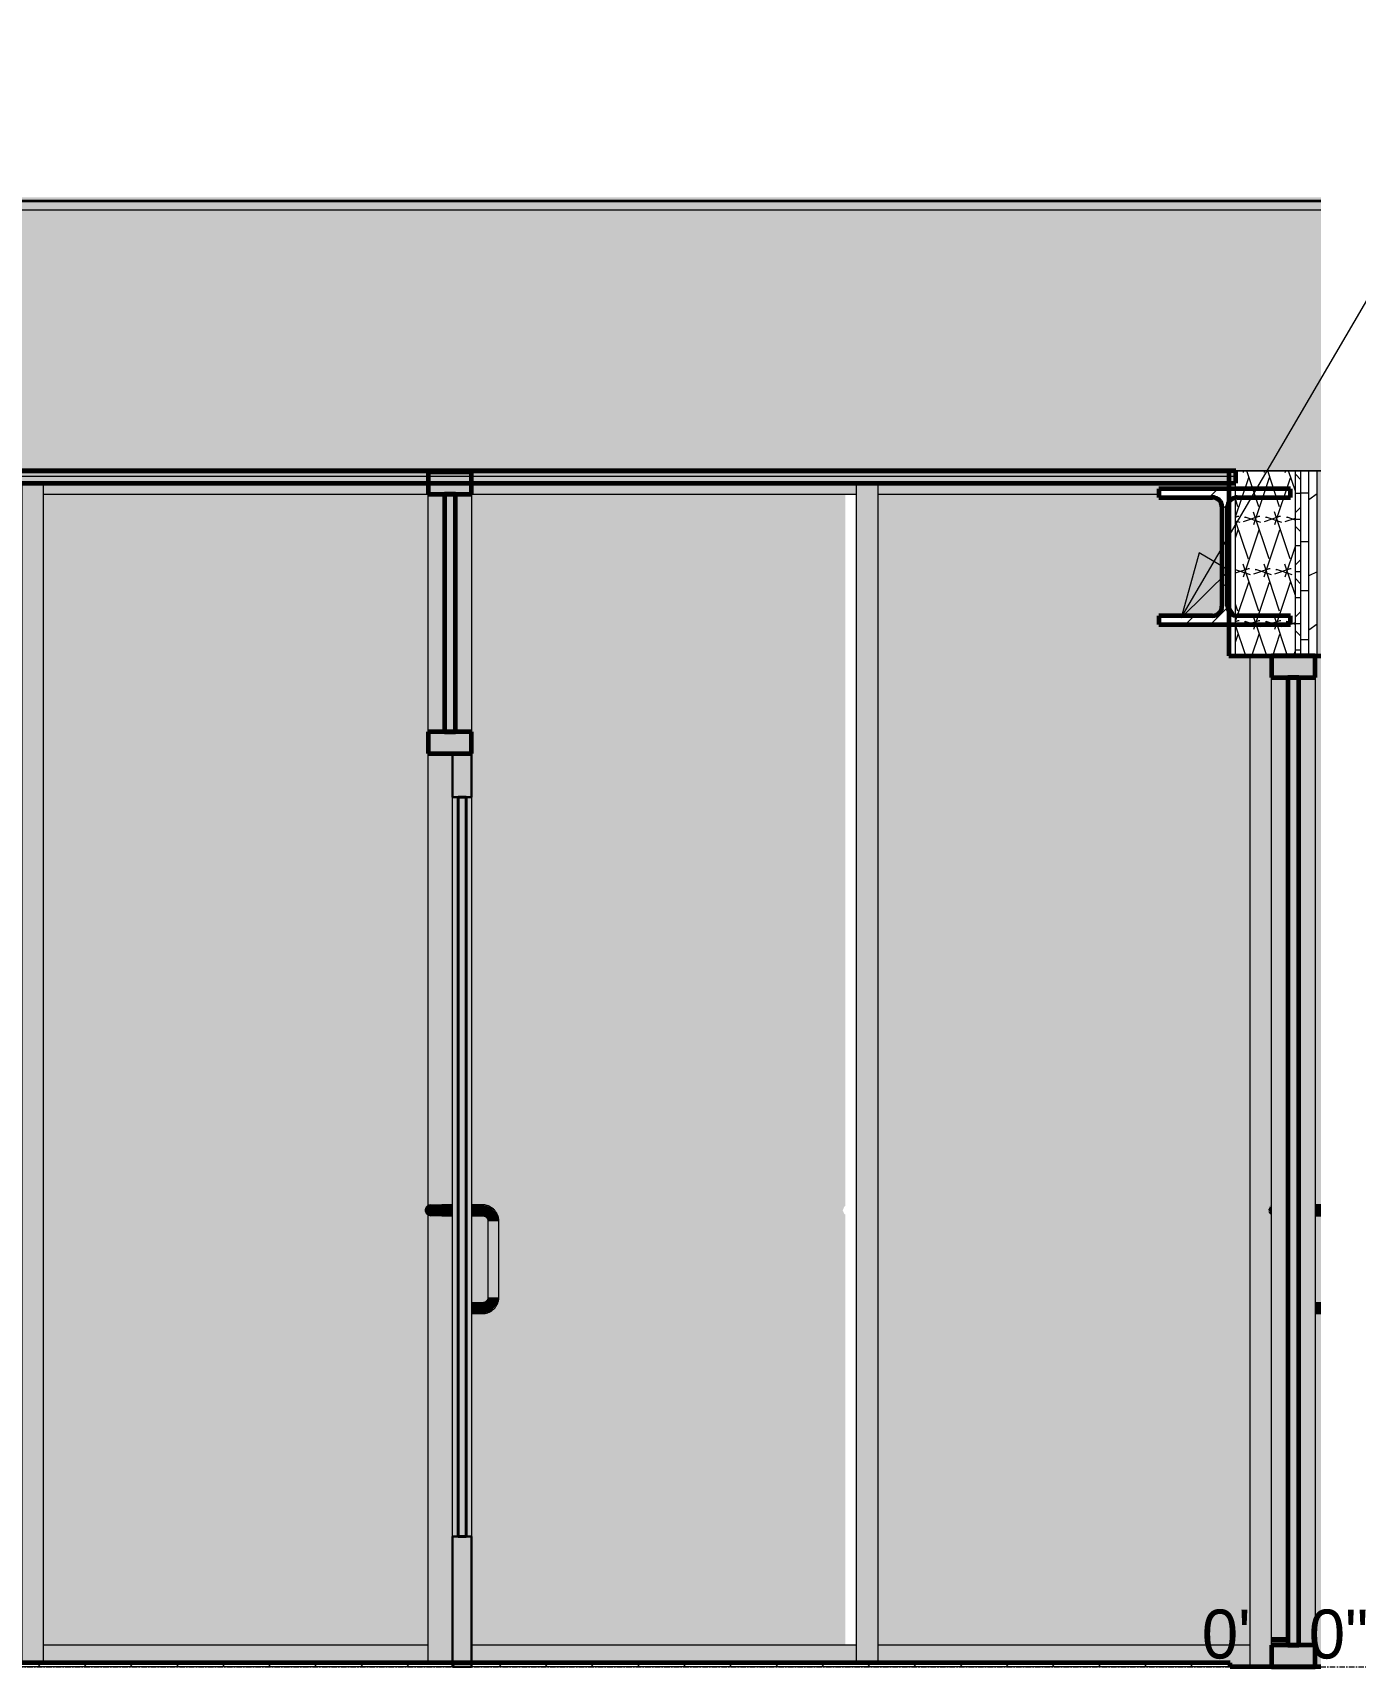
# Model space of a CAD drawing. Header units: inches. Extents: x -3547 to 717, y -19 to 229.
# Drawn here: x 474.5 to 596.2, y 0 to 150.3 of the extents above; entities that cross this region are included whole.
import ezdxf

# ---------------------------------------------------------------- set-up
doc = ezdxf.new("R2010")
doc.units = ezdxf.units.IN
doc.header["$MEASUREMENT"] = 0
doc.linetypes.add('Grid Line 1_2_', pattern=[0.875, 0.5, -0.125, 0.125, -0.125])
for name, color, linetype, lineweight in [('0-4', 7, 'Continuous', 18), ('0-6', 130, 'Continuous', 5), ('A-CLNG-1', 7, 'Continuous', 18), ('A-CLNG-4', 10, 'Continuous', 60), ('A-CLNG-5', 251, 'Continuous', 5), ('A-CLNG-PATT-1', 250, 'Continuous', 9), ('A-DOOR-2', 31, 'Continuous', 9), ('A-DOOR-6', 250, 'Continuous', 9), ('A-DOOR-8', 135, 'Continuous', 18), ('A-DOOR-FRAM', 31, 'Continuous', 9), ('A-DOOR-FRAM-4', 31, 'Continuous', 30), ('A-DOOR-GLAZ', 31, 'Continuous', 9), ('A-DOOR-GLAZ-2', 31, 'Continuous', 40), ('A-FLOR-2', 8, 'Continuous', 5), ('A-FLOR-4', 10, 'Continuous', 60), ('A-FLOR-LEVL', 51, 'Continuous', 9), ('A-FLOR-LEVL-1', 51, 'Grid Line 1_2_', 9), ('A-FLOR-MCUT-1', 7, 'Continuous', 18), ('A-FLOR-PATT-1', 250, 'Continuous', 9), ('A-FLOR-PATT-2', 253, 'Continuous', 9), ('A-FLOR-PATT-3', 252, 'Continuous', 9), ('A-GLAZ-CURT', 52, 'Continuous', 9), ('A-GLAZ-CURT-1', 52, 'Continuous', 60), ('A-GLAZ-CURT-2', 90, 'Continuous', 9), ('A-GLAZ-CURT-3', 10, 'Continuous', 60), ('A-GLAZ-CWMG', 51, 'Continuous', 9), ('A-GLAZ-CWMG-1', 51, 'Continuous', 60), ('A-GLAZ-CWMG-2', 57, 'Continuous', 9), ('A-GLAZ-CWMG-3', 10, 'Continuous', 60), ('A-GLAZ-CWMG-4', 250, 'Continuous', 9), ('A-WALL-1', 7, 'Continuous', 18), ('A-WALL-3', 13, 'Continuous', 18), ('A-WALL-4', 8, 'Continuous', 5), ('A-WALL-5', 10, 'Continuous', 60), ('A-WALL-PATT-4', 252, 'Continuous', 9), ('A-WALL-PATT-5', 253, 'Continuous', 9), ('G-ANNO-TEXT', 231, 'Continuous', 9), ('S-BEAM', 12, 'Continuous', 9), ('S-BEAM-2', 10, 'Continuous', 60)]:
    doc.layers.add(name, color=color, linetype=linetype, lineweight=lineweight)
doc.styles.add('Century Gothic', font='ufonts.com_century-gothic.ttf', dxfattribs={"height": 4.5})
pattern_1 = [(161.57, (0.24, 0.24), (-1.92045124, 0.00015035), [0, -13.661, 1.517, 0]), (18.43, (-0.24, 0.24), (-1.92045124, -0.00015035), [0, -13.661, 1.517, 0]), (108.43, (0.24, 0.24), (0.95996907, -4.80073665), [4.553, -10.625]), (71.57, (-0.24, 0.24), (0.95996907, 4.80073665), [4.553, -10.625])]
pattern_2 = [(0, (0, 0), (7.68, 1.92), [0.634, -5.126, 0.634, -5.126, -30.72]), (0, (0, 0), (7.68, 1.92), [-11.52, 0.634, -10.886, 0.634, -5.126, -13.44]), (0, (0, 0), (7.68, 1.92), [-28.8, 0.634, -3.206, 0.634, -8.966]), (120, (2.88, 0.96), (-5.5027688, 5.6910751), [0.634, -5.126, 0.634, -5.126, -30.72]), (120, (2.88, 0.96), (-5.5027688, 5.6910751), [-11.52, 0.634, -10.886, 0.634, -5.126, -13.44]), (120, (2.88, 0.96), (-5.5027688, 5.6910751), [-28.8, 0.634, -3.206, 0.634, -8.966]), (240, (3.84, 4.8), (-2.1772312, -7.6110751), [0.634, -5.126, 0.634, -5.126, -30.72]), (240, (3.84, 4.8), (-2.1772312, -7.6110751), [-11.52, 0.634, -10.886, 0.634, -5.126, -13.44]), (240, (3.84, 4.8), (-2.1772312, -7.6110751), [-28.8, 0.634, -3.206, 0.634, -8.966])]
pattern_3 = [(0, (0, 0), (0, 2.399), []), (315, (0, 0), (2.3985062, 0), [3.393, -3.393]), (45, (0, 0), (2.3985062, 0), [3.393, -3.393])]
pattern_4 = [(0, (0, 0), (15.36, 3.84), [0.634, -10.886, 0.634, -10.886, -61.44]), (0, (0, 0), (15.36, 3.84), [-23.04, 0.634, -22.406, 0.634, -10.886, -26.88]), (0, (0, 0), (15.36, 3.84), [-57.6, 0.634, -7.046, 0.634, -18.566]), (120, (5.76, 1.92), (-11.0055376, 11.3821502), [0.634, -10.886, 0.634, -10.886, -61.44]), (120, (5.76, 1.92), (-11.0055376, 11.3821502), [-23.04, 0.634, -22.406, 0.634, -10.886, -26.88]), (120, (5.76, 1.92), (-11.0055376, 11.3821502), [-57.6, 0.634, -7.046, 0.634, -18.566]), (240, (7.68, 9.6), (-4.3544624, -15.2221502), [0.634, -10.886, 0.634, -10.886, -61.44]), (240, (7.68, 9.6), (-4.3544624, -15.2221502), [-23.04, 0.634, -22.406, 0.634, -10.886, -26.88]), (240, (7.68, 9.6), (-4.3544624, -15.2221502), [-57.6, 0.634, -7.046, 0.634, -18.566])]

# ---------------------------------------------------------------- blocks, each defined once
blk = doc.blocks.new('STOREFRONT DOOR A - ALUM_ STILE W_ GLASS INSET-2790937-INTERIOR ELEVATION - LOBBY _101_ - WEST WALL')
at = {"layer": 'A-DOOR-8'}
for points in [[(3826.97, 42), (3827.14, 42), (3827.14, 42.42), (3826.98, 42.28), (3826.92, 42.18), (3826.9, 42.13), (3826.9, 42), (3826.95, 42)], [(3831.14, 41.5), (3831.68, 41.52), (3831.68, 42.5), (3831.14, 42.48), (3831.14, 41.52)], [(3827.14, 41.57), (3827.12, 42), (3826.89, 42), (3826.93, 41.81), (3826.99, 41.71), (3827.09, 41.6), (3827.12, 41.58)], [(3831.14, 32.5), (3831.68, 32.52), (3831.68, 33.5), (3831.14, 33.48), (3831.14, 32.52)]]:
    blk.add_hatch(color=256, dxfattribs=at).paths.add_polyline_path(points, flags=0)
at = {"layer": 'A-DOOR-6'}
for p, q in [((3831.68, 42.5), (3831.14, 42.5)), ((3831.14, 41.5), (3831.68, 41.5)), ((3831.68, 33.5), (3831.14, 33.5)), ((3831.14, 32.5), (3831.68, 32.5))]:
    blk.add_line(p, q, dxfattribs=at)
at = {"layer": 'A-DOOR-6', "flags": 128}
for points in [[(3826.92, 42.18), (3826.93, 42.19), (3826.93, 42.21)], [(3826.97, 42.28), (3826.99, 42.3), (3827, 42.31)], [(3827.05, 42.37), (3827.07, 42.39), (3827.08, 42.4), (3827.1, 42.41), (3827.12, 42.42), (3827.13, 42.43)], [(3826.89, 42.04), (3826.89, 42.06), (3826.89, 42.08)], [(3826.89, 41.92), (3826.89, 41.93), (3826.89, 41.95)], [(3826.94, 41.78), (3826.93, 41.8), (3826.92, 41.82), (3826.91, 41.84)], [(3827, 41.68), (3826.99, 41.7), (3826.98, 41.71)], [(3827.1, 41.59), (3827.09, 41.6), (3827.07, 41.61)]]:
    blk.add_lwpolyline(points, dxfattribs=at)
blk = doc.blocks.new('System Panel - Glazed-2762267-INTERIOR ELEVATION - LOBBY _101_ - WEST WALL')
at = {"layer": 'A-GLAZ-CURT-2'}
blk.add_hatch(color=256, dxfattribs=at).paths.add_polyline_path([(3829.39, 2), (3829.64, 2), (3829.64, 91), (3828.64, 91), (3828.64, 2)], flags=0)
at = {"layer": 'A-GLAZ-CURT-3'}
for p, q in [((3828.64, 91), (3828.64, 2)), ((3829.64, 91), (3828.64, 91)), ((3829.64, 2), (3829.64, 91)), ((3828.64, 2), (3829.64, 2))]:
    blk.add_line(p, q, dxfattribs=at)
blk = doc.blocks.new('Rectangular Mullion - 2_ x 4_ rectangular-2647654-INTERIOR ELEVATION - LOBBY _101_ - WEST WALL')
at = {"layer": 'A-GLAZ-CWMG-2'}
blk.add_hatch(color=256, dxfattribs=at).paths.add_polyline_path([(3827.14, 0), (3831.14, 0), (3831.14, 2), (3827.14, 2), (3827.14, 0.21)], flags=0)
at = {"layer": 'A-GLAZ-CWMG-3'}
for p, q in [((3827.14, 2), (3827.14, 0)), ((3831.14, 2), (3827.14, 2)), ((3831.14, 0), (3831.14, 2)), ((3827.14, 0), (3831.14, 0))]:
    blk.add_line(p, q, dxfattribs=at)
blk = doc.blocks.new('Rectangular Mullion - 2_ x 4_ rectangular-2762259-INTERIOR ELEVATION - LOBBY _101_ - WEST WALL')
at = {"layer": 'A-GLAZ-CWMG-2'}
h = blk.add_hatch(color=256, dxfattribs=at)
h.paths.add_polyline_path([(3828.64, 2), (3828.64, 35.25), (3827.14, 35.25), (3827.14, 2)], flags=0)
h.paths.add_polyline_path([(3829.64, 2), (3831.14, 2), (3831.14, 35.25), (3829.64, 35.25), (3829.64, 16.87)], flags=0)
at = {"layer": 'A-GLAZ-CWMG-4'}
for p, q in [((3827.14, 2), (3827.14, 35.25)), ((3831.14, 35.25), (3831.14, 2))]:
    blk.add_line(p, q, dxfattribs=at)
blk = doc.blocks.new('Rectangular Mullion - 2_ x 4_ rectangular-2647656-INTERIOR ELEVATION - LOBBY _101_ - WEST WALL')
at = {"layer": 'A-GLAZ-CWMG-2'}
blk.add_hatch(color=256, dxfattribs=at).paths.add_polyline_path([(3828.64, 91), (3831.14, 91), (3831.14, 93), (3827.14, 93), (3827.14, 91)], flags=0)
at = {"layer": 'A-GLAZ-CWMG-3'}
for p, q in [((3827.14, 93), (3827.14, 91)), ((3831.14, 93), (3827.14, 93)), ((3831.14, 91), (3831.14, 93)), ((3827.14, 91), (3831.14, 91))]:
    blk.add_line(p, q, dxfattribs=at)
blk = doc.blocks.new('Rectangular Mullion - 2_ x 4_ rectangular-2762260-INTERIOR ELEVATION - LOBBY _101_ - WEST WALL')
at = {"layer": 'A-GLAZ-CWMG-2'}
h = blk.add_hatch(color=256, dxfattribs=at)
h.paths.add_polyline_path([(3828.64, 35.25), (3828.64, 91), (3827.14, 91), (3827.14, 35.25)], flags=0)
h.paths.add_polyline_path([(3829.64, 35.25), (3831.14, 35.25), (3831.14, 91), (3829.64, 91), (3829.64, 37.99)], flags=0)
at = {"layer": 'A-GLAZ-CWMG-4'}
for p, q in [((3827.14, 35.25), (3827.14, 91)), ((3831.14, 91), (3831.14, 35.25))]:
    blk.add_line(p, q, dxfattribs=at)
blk = doc.blocks.new('CTR - 1st Phase - Shell_rvt-5-INTERIOR ELEVATION - LOBBY _101_ - WEST WALL')
at = {"layer": 'A-CLNG-5'}
h = blk.add_hatch(color=256, dxfattribs=at)
h.paths.add_polyline_path([(3822.47, 109.5), (3823.83, 109.5), (3823.82, 110), (3475.7, 110), (3475.7, 109.5), (3802.81, 109.5)], flags=0)
h.paths.add_polyline_path([(3398.07, 109.5), (3410.3, 109.5), (3410.3, 110), (3369.85, 109.98), (3369.85, 109.5), (3397.89, 109.5)], flags=0)
at = {"layer": 'A-CLNG-PATT-1'}
h = blk.add_hatch(dxfattribs=at)
h.set_pattern_fill('FP_17', color=256, style=0, pattern_type=2)
h.set_pattern_definition(pattern_4)
h.paths.add_polyline_path([(3485.31, 108.87), (3823.83, 108.87), (3823.82, 109.5), (3475.7, 109.5), (3475.7, 108.87), (3484.98, 108.87)], flags=0)
h.paths.add_polyline_path([(3383.81, 108.87), (3410.3, 108.87), (3410.3, 109.5), (3369.85, 109.48), (3369.85, 108.87), (3380.48, 108.87)], flags=0)
at = {"layer": 'A-FLOR-2'}
h = blk.add_hatch(color=256, dxfattribs=at)
h.paths.add_polyline_path([(3802.81, 134.75), (3831.68, 134.76), (3831.68, 134.87), (3481.17, 134.87), (3481.17, 134.75), (3773.95, 134.75)], flags=0)
h.paths.add_polyline_path([(3400.67, 134.75), (3408.67, 134.75), (3408.67, 134.87), (3369.85, 134.87), (3369.85, 134.75), (3400.65, 134.75)], flags=0)
at = {"layer": 'A-FLOR-PATT-1'}
h = blk.add_hatch(dxfattribs=at)
h.set_pattern_fill('FP_15', color=256, style=0, pattern_type=2)
h.set_pattern_definition([(135, (0, 0), (-2.1213203, -2.1213203), [])])
h.paths.add_polyline_path([(3555.66, 0), (3823.32, 0), (3823.32, 0.37), (3369.85, 0.37), (3369.85, 0), (3553.86, 0)], flags=0)
at = {"layer": 'A-FLOR-PATT-2'}
h = blk.add_hatch(dxfattribs=at)
h.set_pattern_fill('FP_20', color=256, style=0, pattern_type=2)
h.set_pattern_definition(pattern_2)
h.paths.add_polyline_path([(3633.95, 134.87), (3831.68, 134.88), (3831.68, 135.18), (3481.17, 135.18), (3481.17, 134.87), (3600.76, 134.87)], flags=0)
h.paths.add_polyline_path([(3400.67, 134.87), (3408.67, 134.87), (3408.67, 135.18), (3369.85, 135.18), (3369.85, 134.87), (3400.65, 134.87)], flags=0)
h = blk.add_hatch(dxfattribs=at)
h.set_pattern_fill('FP_21', color=256, style=0, pattern_type=2)
h.set_pattern_definition(pattern_3)
h.paths.add_polyline_path([(3600.76, 134), (3831.68, 134.02), (3831.68, 134.75), (3481.17, 134.75), (3481.17, 134), (3499.17, 134)], flags=0)
h.paths.add_polyline_path([(3369.85, 134), (3408.67, 134), (3408.67, 134.75), (3369.85, 134.75), (3369.85, 134.01)], flags=0)
h = blk.add_hatch(dxfattribs=at)
h.set_pattern_fill('FP_20', color=256, style=0, pattern_type=2)
h.set_pattern_definition(pattern_2)
h.paths.add_polyline_path([(3555.66, -0.03), (3823.32, -0.03), (3823.32, 0), (3369.85, 0), (3369.85, -0.03), (3553.86, -0.03)], flags=0)
at = {"layer": 'A-FLOR-PATT-3'}
h = blk.add_hatch(dxfattribs=at)
h.set_pattern_fill('FP_12', color=256, style=0, pattern_type=2)
h.set_pattern_definition(pattern_1)
h.paths.add_polyline_path([(3369.85, 110), (3410.3, 110), (3410.3, 127.5), (3409.3, 127.5), (3409.3, 133), (3408.67, 133), (3408.67, 134), (3369.85, 134), (3369.85, 118.28)], flags=0)
h.paths.add_polyline_path([(3475.7, 110), (3831.68, 110), (3831.68, 134), (3481.17, 134), (3481.17, 133), (3479.86, 127.5), (3475.7, 127.5), (3475.7, 115.63)], flags=0)
at = {"layer": 'A-WALL-3'}
h = blk.add_hatch(color=256, dxfattribs=at)
h.paths.add_polyline_path([(3831.68, -0.03), (3831.68, 0), (3831.32, 0), (3831.32, -0.03)], flags=0)
h.paths.add_polyline_path([(3831.32, 93), (3831.68, 93), (3831.68, 110), (3831.32, 110), (3831.32, 101.37)], flags=0)
at = {"layer": 'A-WALL-4'}
h = blk.add_hatch(color=256, dxfattribs=at)
h.paths.add_polyline_path([(3831.14, 0), (3831.68, 0.02), (3831.68, 32.5), (3831.14, 32.5), (3831.14, 0.04)], flags=0)
h.paths.add_polyline_path([(3831.68, 33.5), (3831.68, 41.5), (3831.14, 41.5), (3831.14, 33.5)], flags=0)
h.paths.add_polyline_path([(3831.14, 42.5), (3831.68, 42.5), (3831.68, 93), (3831.14, 93), (3831.14, 44.33)], flags=0)
at = {"layer": 'A-WALL-PATT-4'}
h = blk.add_hatch(dxfattribs=at)
h.set_pattern_fill('FP_22', color=256, style=0, pattern_type=2)
h.set_pattern_definition([(216.87, (4.8, 12), (35.9999571, 24.0000643), [6, -54]), (206.565, (12, 8.4), (-12.000093, -12.000519), [13.416, -13.416]), (198.435, (12, 2.4), (-23.9997794, -12.0002327), [7.589, -30.358])])
h.paths.add_polyline_path([(3831.32, -0.03), (3831.32, -0.03), (3831.32, 0), (3830.57, 0), (3830.57, -0.03), (3831.14, -0.03)], flags=0)
h.paths.add_polyline_path([(3831.32, 93), (3831.32, 110), (3830.57, 110), (3830.57, 93), (3831.14, 93)], flags=0)
at = {"layer": 'A-WALL-PATT-5'}
h = blk.add_hatch(dxfattribs=at)
h.set_pattern_fill('FP_12', color=256, style=0, pattern_type=2)
h.set_pattern_definition(pattern_1)
h.paths.add_polyline_path([(3825.14, -0.03), (3829.32, -0.03), (3829.32, 0), (3823.82, 0), (3823.82, -0.03), (3823.89, -0.03)], flags=0)
h.paths.add_polyline_path([(3829.32, 93), (3829.32, 110), (3823.83, 110), (3823.82, 93), (3827.14, 93)], flags=0)
h = blk.add_hatch(dxfattribs=at)
h.set_pattern_fill('FP_21', color=256, style=0, pattern_type=2)
h.set_pattern_definition(pattern_3)
h.paths.add_polyline_path([(3829.32, -0.03), (3829.82, -0.03), (3829.82, 0), (3829.32, 0)], flags=0)
h.paths.add_polyline_path([(3829.82, 93), (3829.82, 110), (3829.32, 110), (3829.32, 93)], flags=0)
h = blk.add_hatch(dxfattribs=at)
h.set_pattern_fill('FP_23', color=256, style=0, pattern_type=2)
h.set_pattern_definition([(0, (0, 0), (0, 4.5), []), (90, (0, 0), (-4.5, 3e-16), [])])
h.paths.add_polyline_path([(3830.57, -0.03), (3830.57, -0.03), (3830.57, 0), (3829.82, 0), (3829.82, -0.03)], flags=0)
h.paths.add_polyline_path([(3829.82, 93), (3830.57, 93), (3830.57, 110), (3829.82, 110), (3829.82, 101.37)], flags=0)
h = blk.add_hatch(dxfattribs=at)
h.set_pattern_fill('FP_17', color=256, style=0, pattern_type=2)
h.set_pattern_definition(pattern_4)
h.paths.add_polyline_path([(3823.82, -0.03), (3823.82, 0), (3823.32, 0), (3823.33, -0.03)], flags=0)
h.paths.add_polyline_path([(3823.2, 93), (3823.82, 93), (3823.82, 108.87), (3823.2, 108.87), (3823.2, 101.37)], flags=0)
at = {"layer": 'A-CLNG-1'}
blk.add_line((3823.83, 109.5), (3475.7, 109.5), dxfattribs=at)
at = {"layer": 'A-CLNG-4'}
for p, q in [((3823.83, 110), (3475.7, 110)), ((3823.83, 108.87), (3823.83, 110)), ((3475.7, 108.87), (3823.83, 108.87))]:
    blk.add_line(p, q, dxfattribs=at)
at = {"layer": 'A-FLOR-4'}
for p, q in [((3475.7, 110), (3823.2, 110)), ((3823.32, 0.37), (3369.85, 0.37)), ((3823.32, 0), (3823.32, 0.37))]:
    blk.add_line(p, q, dxfattribs=at)
at = {"layer": 'A-FLOR-MCUT-1'}
for p, q in [((3831.68, 134.87), (3481.17, 134.87)), ((3831.68, 134.75), (3481.17, 134.75)), ((3831.68, 134), (3481.17, 134)), ((3823.2, 110), (3823.82, 110)), ((3823.82, 110), (3829.32, 110)), ((3829.32, 110), (3829.82, 110)), ((3829.82, 110), (3830.57, 110)), ((3830.57, 110), (3831.32, 110)), ((3831.32, 110), (3831.68, 110)), ((3823.32, -0.03), (3823.32, 0)), ((3823.32, 0), (3369.85, 0))]:
    blk.add_line(p, q, dxfattribs=at)
at = {"layer": 'A-WALL-1'}
for p, q in [((3823.82, 110), (3823.2, 110)), ((3829.32, 110), (3823.82, 110)), ((3823.82, 93), (3823.82, 110)), ((3829.82, 110), (3829.32, 110)), ((3829.32, 93), (3829.32, 110)), ((3830.57, 110), (3829.82, 110)), ((3829.82, 93), (3829.82, 110)), ((3831.32, 110), (3830.57, 110)), ((3830.57, 93), (3830.57, 110)), ((3831.68, 110), (3831.32, 110)), ((3831.32, 93), (3831.32, 110)), ((3823.32, 0), (3823.32, -0.03)), ((3823.82, -0.03), (3823.82, 0)), ((3829.32, -0.03), (3829.32, 0)), ((3829.82, -0.03), (3829.82, 0)), ((3830.57, -0.03), (3830.57, 0)), ((3831.32, -0.03), (3831.32, 0))]:
    blk.add_line(p, q, dxfattribs=at)
at = {"layer": 'A-WALL-5'}
for p, q in [((3823.2, 110), (3823.2, 93)), ((3823.2, 93), (3831.68, 93)), ((3831.68, 0), (3823.32, 0))]:
    blk.add_line(p, q, dxfattribs=at)
at = {"layer": '0-4'}
for name in ['Rectangular Mullion - 2_ x 4_ rectangular-2647656-INTERIOR ELEVATION - LOBBY _101_ - WEST WALL', 'Rectangular Mullion - 2_ x 4_ rectangular-2762260-INTERIOR ELEVATION - LOBBY _101_ - WEST WALL', 'System Panel - Glazed-2762267-INTERIOR ELEVATION - LOBBY _101_ - WEST WALL', 'STOREFRONT DOOR A - ALUM_ STILE W_ GLASS INSET-2790937-INTERIOR ELEVATION - LOBBY _101_ - WEST WALL', 'Rectangular Mullion - 2_ x 4_ rectangular-2762259-INTERIOR ELEVATION - LOBBY _101_ - WEST WALL', 'Rectangular Mullion - 2_ x 4_ rectangular-2647654-INTERIOR ELEVATION - LOBBY _101_ - WEST WALL']:
    blk.add_blockref(name, (0, 0), dxfattribs=at)
blk = doc.blocks.new('CTR - 1st Phase - Structure_rvt-5-INTERIOR ELEVATION - LOBBY _101_ - WEST WALL')
at = {"layer": 'S-BEAM'}
h = blk.add_hatch(dxfattribs=at)
h.set_pattern_fill('FP_24', color=256, style=0, pattern_type=2)
h.set_pattern_definition([(45, (0, 0), (-4.751758, 4.751758), []), (45, (0, 7.2), (-4.751758, 4.751758), [])])
h.paths.add_polyline_path([(3823.2, 95.87), (3823.2, 97.12), (3823.08, 97.56), (3823.08, 106.69), (3823.2, 107.13), (3823.2, 108.37), (3816.77, 108.37), (3816.77, 107.56), (3821.69, 107.56), (3822.13, 107.45), (3822.45, 107.13), (3822.57, 106.69), (3822.57, 97.56), (3822.45, 97.12), (3822.13, 96.8), (3821.69, 96.68), (3816.77, 96.68), (3816.77, 95.87)], flags=0)
at = {"layer": 'S-BEAM-2'}
for p, q in [((3828.87, 108.37), (3816.77, 108.37)), ((3816.77, 108.37), (3816.77, 107.56)), ((3828.87, 107.56), (3828.87, 108.37)), ((3816.77, 107.56), (3821.69, 107.56)), ((3823.96, 107.56), (3828.87, 107.56)), ((3822.57, 106.69), (3822.57, 97.56)), ((3823.08, 97.56), (3823.08, 106.69)), ((3821.69, 96.68), (3816.77, 96.68)), ((3816.77, 96.68), (3816.77, 95.87)), ((3828.87, 96.68), (3823.96, 96.68)), ((3828.87, 95.87), (3828.87, 96.68)), ((3816.77, 95.87), (3828.87, 95.87))]:
    blk.add_line(p, q, dxfattribs=at)
for centre, start, end in [((3821.69, 106.69), 0, 90), ((3823.96, 106.69), 90, 180), ((3821.69, 97.56), 270, 0), ((3823.96, 97.56), 180, 270)]:
    blk.add_arc(centre, 0.878, start, end, dxfattribs=at)
blk = doc.blocks.new('Rectangular Mullion - 2_ x 4_ - EXTERIOR-2330860-INTERIOR ELEVATION - LOBBY _101_ - WEST WALL')
at = {"layer": 'A-GLAZ-CWMG'}
blk.add_hatch(color=256, dxfattribs=at).paths.add_polyline_path([(3827.14, 0), (3827.12, 41.58), (3826.99, 41.71), (3826.93, 41.81), (3826.9, 41.87), (3826.89, 42), (3826.94, 42.21), (3827, 42.31), (3827.08, 42.37), (3827.14, 42.42), (3827.14, 85), (3825.14, 85), (3825.14, 0), (3826.24, 0)], flags=0)
blk.add_line((3825.14, 85), (3825.14, 0), dxfattribs=at)
blk = doc.blocks.new('System Panel - Glazed-2151385-INTERIOR ELEVATION - LOBBY _101_ - WEST WALL')
at = {"layer": 'A-GLAZ-CURT'}
blk.add_hatch(color=256, dxfattribs=at).paths.add_polyline_path([(3714.12, 2), (3749.52, 2), (3749.52, 41.6), (3749.42, 41.65), (3749.27, 42), (3749.42, 42.35), (3749.52, 42.4), (3749.52, 107.88), (3714.12, 107.88), (3714.12, 33.77)], flags=0)
blk = doc.blocks.new('System Panel - Glazed-2330861-INTERIOR ELEVATION - LOBBY _101_ - WEST WALL')
at = {"layer": 'A-GLAZ-CURT'}
h = blk.add_hatch(color=256, dxfattribs=at)
h.paths.add_polyline_path([(3802.81, 2), (3825.14, 2), (3825.14, 93), (3823.2, 93), (3823.2, 95.87), (3816.77, 95.87), (3816.77, 96.68), (3821.69, 96.68), (3822.13, 96.8), (3822.45, 97.12), (3822.57, 97.56), (3822.57, 106.69), (3822.45, 107.13), (3822.13, 107.45), (3821.69, 107.56), (3816.77, 107.56), (3816.77, 107.88), (3790.92, 107.88), (3790.92, 2)], flags=0)
h.paths.add_polyline_path([(3823.2, 97.12), (3823.2, 107.13), (3823.08, 106.69), (3823.08, 97.56)], flags=0)
blk = doc.blocks.new('Rectangular Mullion - 2_ x 4_ - EXTERIOR-1890806-INTERIOR ELEVATION - LOBBY _101_ - WEST WALL')
at = {"layer": 'A-GLAZ-CWMG'}
blk.add_hatch(color=256, dxfattribs=at).paths.add_polyline_path([(3749.52, 107.88), (3749.52, 108.87), (3714.12, 108.87), (3714.12, 107.88), (3716.22, 107.88)], flags=0)
for q in [(3714.12, 108.87), (3749.52, 107.88)]:
    blk.add_line((3714.12, 107.88), q, dxfattribs=at)
blk = doc.blocks.new('Rectangular Mullion - 2_ x 4_ - EXTERIOR-V54-INTERIOR ELEVATION - LOBBY _101_ - WEST WALL')
at = {"layer": 'A-GLAZ-CWMG'}
blk.add_hatch(color=256, dxfattribs=at).paths.add_polyline_path([(3773.95, 107.88), (3788.92, 107.88), (3788.92, 108.87), (3753.52, 108.87), (3753.52, 107.88)], flags=0)
for p in [(3788.92, 108.87), (3753.52, 107.88)]:
    blk.add_line(p, (3788.92, 107.88), dxfattribs=at)
blk = doc.blocks.new('Rectangular Mullion - 2_ x 4_ - EXTERIOR-1890807-INTERIOR ELEVATION - LOBBY _101_ - WEST WALL')
at = {"layer": 'A-GLAZ-CWMG'}
blk.add_hatch(color=256, dxfattribs=at).paths.add_polyline_path([(3716.22, 0.38), (3749.52, 0.38), (3749.52, 2), (3714.12, 2), (3714.12, 0.38)], flags=0)
for p in [(3714.12, 0.38), (3749.52, 2)]:
    blk.add_line(p, (3714.12, 2), dxfattribs=at)
blk = doc.blocks.new('Rectangular Mullion - 2_ x 4_ - EXTERIOR-V55-INTERIOR ELEVATION - LOBBY _101_ - WEST WALL')
at = {"layer": 'A-GLAZ-CWMG'}
blk.add_hatch(color=256, dxfattribs=at).paths.add_polyline_path([(3753.52, 0.38), (3788.92, 0.38), (3788.92, 2), (3753.52, 2)], flags=0)
for q in [(3753.52, 2), (3788.92, 0.38)]:
    blk.add_line((3788.92, 2), q, dxfattribs=at)
blk = doc.blocks.new('Rectangular Mullion - 2_ x 4_ - EXTERIOR-2330799-INTERIOR ELEVATION - LOBBY _101_ - WEST WALL')
at = {"layer": 'A-GLAZ-CWMG'}
blk.add_hatch(color=256, dxfattribs=at).paths.add_polyline_path([(3823.32, 0), (3825.14, 0), (3825.14, 2), (3790.92, 2), (3790.92, 0.38), (3823.32, 0.38)], flags=0)
for p, q in [((3790.92, 0.38), (3790.92, 2)), ((3825.14, 2), (3790.92, 2)), ((3825.14, 2), (3825.14, 0))]:
    blk.add_line(p, q, dxfattribs=at)
blk = doc.blocks.new('Rectangular Mullion - 2_ x 4_ - EXTERIOR-2141106-INTERIOR ELEVATION - LOBBY _101_ - WEST WALL')
at = {"layer": 'A-GLAZ-CWMG'}
blk.add_hatch(color=256, dxfattribs=at).paths.add_polyline_path([(3714.12, 0.38), (3714.12, 85), (3712.12, 85), (3712.12, 0.38)], flags=0)
for p, q in [((3712.12, 85), (3712.12, 0.38)), ((3714.12, 0.38), (3714.12, 85))]:
    blk.add_line(p, q, dxfattribs=at)
blk = doc.blocks.new('Rectangular Mullion - 2_ x 4_ - EXTERIOR-2330800-INTERIOR ELEVATION - LOBBY _101_ - WEST WALL')
at = {"layer": 'A-GLAZ-CWMG'}
blk.add_hatch(color=256, dxfattribs=at).paths.add_polyline_path([(3816.77, 107.88), (3816.77, 108.37), (3823.2, 108.37), (3823.2, 108.87), (3790.92, 108.87), (3790.92, 107.88), (3802.81, 107.88)], flags=0)
for q in [(3790.92, 108.87), (3816.77, 107.88)]:
    blk.add_line((3790.92, 107.88), q, dxfattribs=at)
blk = doc.blocks.new('Rectangular Mullion - 2_ x 4_ - EXTERIOR-2330862-INTERIOR ELEVATION - LOBBY _101_ - WEST WALL')
at = {"layer": 'A-GLAZ-CWMG'}
blk.add_hatch(color=256, dxfattribs=at).paths.add_polyline_path([(3827.14, 85), (3827.14, 93), (3825.14, 93), (3825.14, 85)], flags=0)
blk.add_line((3825.14, 93), (3825.14, 85), dxfattribs=at)
blk = doc.blocks.new('Rectangular Mullion - 2_ x 4_ - EXTERIOR-2151144-INTERIOR ELEVATION - LOBBY _101_ - WEST WALL')
at = {"layer": 'A-GLAZ-CWMG'}
blk.add_hatch(color=256, dxfattribs=at).paths.add_polyline_path([(3714.12, 85), (3714.12, 108.87), (3712.12, 108.87), (3712.12, 85)], flags=0)
for p, q in [((3712.12, 108.87), (3712.12, 85)), ((3714.12, 85), (3714.12, 108.87))]:
    blk.add_line(p, q, dxfattribs=at)
blk = doc.blocks.new('Rectangular Mullion - 2_ x 4_ - EXTERIOR-2336677-INTERIOR ELEVATION - LOBBY _101_ - WEST WALL')
at = {"layer": 'A-GLAZ-CWMG'}
blk.add_hatch(color=256, dxfattribs=at).paths.add_polyline_path([(3752.52, 107.88), (3753.52, 107.88), (3753.52, 108.87), (3749.52, 108.87), (3749.52, 107.88), (3752.02, 107.88)], flags=0)
at = {"layer": 'A-GLAZ-CWMG-1'}
for p, q in [((3749.52, 109.88), (3749.52, 107.88)), ((3753.52, 109.88), (3749.52, 109.88)), ((3753.52, 107.88), (3753.52, 109.88)), ((3749.52, 107.88), (3753.52, 107.88))]:
    blk.add_line(p, q, dxfattribs=at)
blk = doc.blocks.new('STOREFRONT DOOR - ALUM_ STILE W_ GLASS INSET-2336972-INTERIOR ELEVATION - LOBBY _101_ - WEST WALL')
at = {"layer": 'A-DOOR-2'}
for points in [[(3749.77, 41.5), (3750.13, 41.65), (3750.27, 42), (3750.13, 42.35), (3749.77, 42.5), (3749.42, 42.35), (3749.27, 42), (3749.42, 41.65), (3749.52, 41.6)], [(3750.48, 42), (3750.77, 42), (3750.77, 42.5), (3750.52, 42.49), (3749.82, 42.48), (3749.94, 42.44), (3749.99, 42.44), (3750.11, 42.36), (3750.13, 42.35), (3750.15, 42.3), (3750.21, 42.25), (3750.26, 42.13), (3750.27, 42), (3750.42, 42)], [(3750.77, 42), (3751.77, 42), (3751.77, 42.5), (3750.77, 42.48), (3750.77, 42.13)], [(3754.1, 41.5), (3754.52, 41.52), (3754.52, 42.5), (3753.52, 42.48), (3753.52, 41.5)], [(3755.02, 41), (3756.02, 41), (3755.82, 41.75), (3755.27, 42.3), (3754.52, 42.48), (3754.52, 41.5), (3754.88, 41.35), (3754.96, 41.16)], [(3750.77, 41.5), (3750.77, 42), (3750.27, 42), (3750.25, 41.85), (3750.21, 41.75), (3750.14, 41.68), (3750.11, 41.64), (3750.06, 41.62), (3749.99, 41.56), (3749.82, 41.52), (3750.14, 41.5), (3750.69, 41.51)], [(3750.77, 41.5), (3751.77, 41.52), (3751.77, 42), (3750.77, 42), (3750.77, 41.51)], [(3755.02, 34), (3756.02, 34), (3756.01, 41), (3755.02, 41), (3755.02, 34.17)], [(3753.52, 32.5), (3754.52, 32.52), (3754.52, 33.5), (3753.52, 33.48), (3753.52, 32.52)], [(3754.52, 32.5), (3755.28, 32.71), (3755.83, 33.28), (3756.01, 34), (3755.02, 34), (3754.87, 33.64), (3754.52, 33.48), (3754.52, 32.52)]]:
    blk.add_hatch(color=256, dxfattribs=at).paths.add_polyline_path(points, flags=0)
at = {"layer": 'A-DOOR-FRAM'}
h = blk.add_hatch(color=256, dxfattribs=at)
h.paths.add_polyline_path([(3751.83, 0.38), (3753.52, 0.38), (3753.52, 12), (3751.77, 12), (3751.77, 0.38)], flags=0)
h.paths.add_polyline_path([(3753.52, 80), (3753.52, 84), (3751.77, 84), (3751.77, 80), (3753.02, 80)], flags=0)
h = blk.add_hatch(color=256, dxfattribs=at)
h.paths.add_polyline_path([(3752.27, 12), (3752.27, 80), (3751.77, 80), (3751.77, 12)], flags=0)
h.paths.add_polyline_path([(3753.52, 12), (3753.52, 80), (3753.02, 80), (3753.02, 12)], flags=0)
at = {"layer": 'A-DOOR-GLAZ'}
blk.add_hatch(color=256, dxfattribs=at).paths.add_polyline_path([(3752.52, 12), (3753.02, 12), (3753.02, 80), (3752.27, 80), (3752.27, 12)], flags=0)
at = {"layer": 'A-DOOR-2'}
for p, q in [((3751.77, 42.5), (3750.77, 42.5)), ((3754.52, 42.5), (3753.52, 42.5)), ((3750.77, 41.5), (3751.77, 41.5)), ((3753.52, 41.5), (3754.52, 41.5)), ((3755.02, 41), (3755.02, 34)), ((3756.02, 34), (3756.02, 41)), ((3754.52, 33.5), (3753.52, 33.5)), ((3753.52, 32.5), (3754.52, 32.5))]:
    blk.add_line(p, q, dxfattribs=at)
at = {"layer": 'A-DOOR-2', "flags": 128}
for points in [[(3749.27, 42), (3749.27, 42.02), (3749.28, 42.04), (3749.28, 42.06), (3749.28, 42.08), (3749.28, 42.1), (3749.29, 42.12), (3749.29, 42.14), (3749.3, 42.16), (3749.31, 42.18), (3749.31, 42.19), (3749.32, 42.21), (3749.33, 42.23), (3749.34, 42.25), (3749.35, 42.27), (3749.36, 42.28), (3749.37, 42.3), (3749.38, 42.31), (3749.4, 42.33), (3749.41, 42.34)], [(3749.43, 42.36), (3749.44, 42.37), (3749.46, 42.39), (3749.47, 42.4), (3749.49, 42.41), (3749.5, 42.42), (3749.52, 42.43), (3749.54, 42.44), (3749.56, 42.45), (3749.57, 42.46), (3749.59, 42.47), (3749.61, 42.47), (3749.63, 42.48), (3749.65, 42.48), (3749.67, 42.49), (3749.69, 42.49), (3749.71, 42.5), (3749.73, 42.5), (3749.75, 42.5), (3749.77, 42.5)], [(3749.78, 42.5), (3749.78, 42.5), (3749.79, 42.5), (3749.79, 42.5), (3749.8, 42.5), (3749.81, 42.5), (3749.82, 42.5), (3749.84, 42.5), (3749.85, 42.5), (3749.87, 42.5), (3749.89, 42.5), (3749.91, 42.5), (3749.93, 42.5), (3749.95, 42.5), (3749.97, 42.5), (3750, 42.5), (3750.02, 42.5), (3750.05, 42.5), (3750.08, 42.5), (3750.11, 42.5), (3750.14, 42.5), (3750.17, 42.5), (3750.2, 42.5), (3750.23, 42.5), (3750.27, 42.5), (3750.3, 42.5), (3750.34, 42.5), (3750.37, 42.5), (3750.41, 42.5), (3750.45, 42.5), (3750.49, 42.5), (3750.53, 42.5), (3750.56, 42.5), (3750.6, 42.5), (3750.64, 42.5), (3750.68, 42.5), (3750.72, 42.5), (3750.76, 42.5), (3750.77, 42.5)], [(3756.02, 41), (3756.02, 41.06), (3756.02, 41.12), (3756.01, 41.18), (3756, 41.24), (3755.99, 41.3), (3755.98, 41.36), (3755.97, 41.41), (3755.95, 41.47), (3755.93, 41.53), (3755.91, 41.58), (3755.88, 41.64), (3755.85, 41.69), (3755.83, 41.75), (3755.79, 41.8), (3755.76, 41.85), (3755.73, 41.9), (3755.69, 41.94), (3755.65, 41.99), (3755.61, 42.03), (3755.57, 42.08), (3755.52, 42.12), (3755.48, 42.16), (3755.43, 42.19), (3755.38, 42.23), (3755.33, 42.26), (3755.28, 42.29), (3755.23, 42.32), (3755.18, 42.35), (3755.12, 42.38), (3755.07, 42.4), (3755.01, 42.42), (3754.95, 42.44), (3754.9, 42.45), (3754.84, 42.47), (3754.78, 42.48), (3754.72, 42.49), (3754.66, 42.49), (3754.6, 42.5), (3754.54, 42.5), (3754.52, 42.5)], [(3749.42, 41.65), (3749.4, 41.67), (3749.39, 41.68), (3749.38, 41.7), (3749.36, 41.71), (3749.35, 41.73), (3749.34, 41.75), (3749.33, 41.76), (3749.32, 41.78), (3749.32, 41.8), (3749.31, 41.82), (3749.3, 41.84), (3749.29, 41.86), (3749.29, 41.88), (3749.28, 41.9), (3749.28, 41.92), (3749.28, 41.93), (3749.28, 41.95), (3749.27, 41.97), (3749.27, 41.99)], [(3749.77, 41.5), (3749.75, 41.5), (3749.73, 41.5), (3749.71, 41.5), (3749.69, 41.51), (3749.67, 41.51), (3749.65, 41.51), (3749.64, 41.52), (3749.62, 41.53), (3749.6, 41.53), (3749.58, 41.54), (3749.56, 41.55), (3749.54, 41.56), (3749.53, 41.57), (3749.51, 41.58), (3749.49, 41.59), (3749.48, 41.6), (3749.46, 41.61), (3749.44, 41.62), (3749.43, 41.64)], [(3750.77, 41.5), (3750.73, 41.5), (3750.69, 41.5), (3750.65, 41.5), (3750.61, 41.5), (3750.58, 41.5), (3750.54, 41.5), (3750.5, 41.5), (3750.46, 41.5), (3750.42, 41.5), (3750.38, 41.5), (3750.35, 41.5), (3750.31, 41.5), (3750.28, 41.5), (3750.24, 41.5), (3750.21, 41.5), (3750.18, 41.5), (3750.14, 41.5), (3750.11, 41.5), (3750.08, 41.5), (3750.06, 41.5), (3750.03, 41.5), (3750, 41.5), (3749.98, 41.5), (3749.95, 41.5), (3749.93, 41.5), (3749.91, 41.5), (3749.89, 41.5), (3749.87, 41.5), (3749.86, 41.5), (3749.84, 41.5), (3749.83, 41.5), (3749.82, 41.5), (3749.81, 41.5), (3749.8, 41.5), (3749.79, 41.5), (3749.78, 41.5), (3749.78, 41.5)], [(3754.52, 41.5), (3754.54, 41.5), (3754.56, 41.5), (3754.58, 41.5), (3754.6, 41.49), (3754.62, 41.49), (3754.64, 41.49), (3754.66, 41.48), (3754.68, 41.47), (3754.7, 41.47), (3754.72, 41.46), (3754.74, 41.45), (3754.75, 41.44), (3754.77, 41.43), (3754.79, 41.42), (3754.81, 41.41), (3754.82, 41.4), (3754.84, 41.39), (3754.85, 41.38), (3754.87, 41.36), (3754.88, 41.35), (3754.9, 41.33), (3754.91, 41.32), (3754.92, 41.3), (3754.93, 41.29), (3754.94, 41.27), (3754.95, 41.25), (3754.96, 41.24), (3754.97, 41.22), (3754.98, 41.2), (3754.99, 41.18), (3755, 41.16), (3755, 41.14), (3755.01, 41.12), (3755.01, 41.1), (3755.02, 41.08), (3755.02, 41.07), (3755.02, 41.05), (3755.02, 41.03), (3755.02, 41.01), (3755.02, 41)], [(3754.52, 32.5), (3754.58, 32.5), (3754.64, 32.5), (3754.7, 32.51), (3754.76, 32.52), (3754.82, 32.53), (3754.88, 32.54), (3754.94, 32.56), (3755, 32.58), (3755.05, 32.6), (3755.11, 32.62), (3755.16, 32.64), (3755.22, 32.67), (3755.27, 32.7), (3755.32, 32.73), (3755.37, 32.76), (3755.42, 32.8), (3755.47, 32.83), (3755.51, 32.87), (3755.56, 32.91), (3755.6, 32.95), (3755.64, 33), (3755.68, 33.04), (3755.72, 33.09), (3755.75, 33.14), (3755.79, 33.19), (3755.82, 33.24), (3755.85, 33.29), (3755.87, 33.35), (3755.9, 33.4), (3755.92, 33.46), (3755.94, 33.51), (3755.96, 33.57), (3755.98, 33.63), (3755.99, 33.69), (3756, 33.75), (3756.01, 33.8), (3756.02, 33.86), (3756.02, 33.92), (3756.02, 33.98), (3756.02, 34)], [(3755.02, 34), (3755.02, 33.98), (3755.02, 33.96), (3755.02, 33.94), (3755.02, 33.92), (3755.01, 33.9), (3755.01, 33.88), (3755, 33.86), (3755, 33.84), (3754.99, 33.82), (3754.98, 33.81), (3754.98, 33.79), (3754.97, 33.77), (3754.96, 33.75), (3754.95, 33.73), (3754.94, 33.72), (3754.92, 33.7), (3754.91, 33.69), (3754.9, 33.67), (3754.89, 33.66), (3754.87, 33.64), (3754.86, 33.63), (3754.84, 33.61), (3754.83, 33.6), (3754.81, 33.59), (3754.79, 33.58), (3754.78, 33.57), (3754.76, 33.56), (3754.74, 33.55), (3754.72, 33.54), (3754.7, 33.53), (3754.69, 33.53), (3754.67, 33.52), (3754.65, 33.52), (3754.63, 33.51), (3754.61, 33.51), (3754.59, 33.5), (3754.57, 33.5), (3754.55, 33.5), (3754.53, 33.5), (3754.52, 33.5)]]:
    blk.add_lwpolyline(points, dxfattribs=at)
at = {"layer": 'A-DOOR-2'}
for start, end in [(0, 180), (180, 0)]:
    blk.add_arc((3749.77, 42), 0.5, start, end, dxfattribs=at)
at = {"layer": 'A-DOOR-FRAM'}
for p, q in [((3751.77, 12), (3751.77, 80)), ((3753.52, 80), (3753.52, 12))]:
    blk.add_line(p, q, dxfattribs=at)
at = {"layer": 'A-DOOR-FRAM-4'}
for p, q in [((3751.77, 84), (3751.77, 80)), ((3753.52, 84), (3751.77, 84)), ((3753.52, 80), (3753.52, 84)), ((3751.77, 80), (3753.52, 80)), ((3751.77, 12), (3751.77, 0)), ((3753.52, 12), (3751.77, 12)), ((3753.52, 0), (3753.52, 12)), ((3751.77, 0), (3753.52, 0))]:
    blk.add_line(p, q, dxfattribs=at)
at = {"layer": 'A-DOOR-GLAZ-2'}
for p, q in [((3752.27, 80), (3752.27, 12)), ((3753.02, 80), (3752.27, 80)), ((3753.02, 12), (3753.02, 80)), ((3752.27, 12), (3753.02, 12))]:
    blk.add_line(p, q, dxfattribs=at)
blk = doc.blocks.new('Rectangular Mullion - 2_ x 4_ - EXTERIOR-2336964-INTERIOR ELEVATION - LOBBY _101_ - WEST WALL')
at = {"layer": 'A-GLAZ-CWMG'}
h = blk.add_hatch(color=256, dxfattribs=at)
h.paths.add_polyline_path([(3751.77, 0.38), (3751.77, 41.5), (3749.73, 41.52), (3749.52, 41.6), (3749.52, 0.38), (3750.52, 0.38)], flags=0)
h.paths.add_polyline_path([(3749.9, 41.55), (3750.02, 41.58), (3750.06, 41.62), (3749.91, 41.56)], flags=0)
h.paths.add_polyline_path([(3750.14, 41.58), (3750.26, 41.87), (3750.25, 41.94), (3750.15, 41.7), (3750.21, 41.75), (3750.17, 41.65)], flags=0)
h.paths.add_polyline_path([(3750.27, 42), (3750.25, 42.15), (3750.21, 42.25), (3750.15, 42.3), (3750.26, 42.04)], flags=0)
h.paths.add_polyline_path([(3750.06, 42.38), (3749.99, 42.44), (3749.97, 42.42), (3750.01, 42.4)], flags=0)
h.paths.add_polyline_path([(3749.52, 42.4), (3749.8, 42.49), (3749.83, 42.48), (3750.14, 42.5), (3750.77, 42.5), (3751.77, 42.5), (3751.77, 84), (3749.52, 84), (3749.52, 42.5)], flags=0)
for p, q in [((3749.52, 42.4), (3749.52, 84)), ((3749.52, 0.38), (3749.52, 41.6))]:
    blk.add_line(p, q, dxfattribs=at)
blk = doc.blocks.new('System Panel - Glazed-2336974-INTERIOR ELEVATION - LOBBY _101_ - WEST WALL')
at = {"layer": 'A-GLAZ-CURT'}
blk.add_hatch(color=256, dxfattribs=at).paths.add_polyline_path([(3752.02, 86), (3752.02, 107.88), (3751.02, 107.88), (3751.02, 86)], flags=0)
at = {"layer": 'A-GLAZ-CURT-1'}
for p, q in [((3751.02, 107.88), (3751.02, 86)), ((3752.02, 107.88), (3751.02, 107.88)), ((3752.02, 86), (3752.02, 107.88)), ((3751.02, 86), (3752.02, 86))]:
    blk.add_line(p, q, dxfattribs=at)
blk = doc.blocks.new('Rectangular Mullion - 2_ x 4_ - EXTERIOR-2336872-INTERIOR ELEVATION - LOBBY _101_ - WEST WALL')
at = {"layer": 'A-GLAZ-CWMG'}
blk.add_hatch(color=256, dxfattribs=at).paths.add_polyline_path([(3750.52, 84), (3753.52, 84), (3753.52, 86), (3749.52, 86), (3749.52, 84)], flags=0)
at = {"layer": 'A-GLAZ-CWMG-1'}
for p, q in [((3749.52, 86), (3749.52, 84)), ((3753.52, 86), (3749.52, 86)), ((3753.52, 84), (3753.52, 86)), ((3749.52, 84), (3753.52, 84))]:
    blk.add_line(p, q, dxfattribs=at)
blk = doc.blocks.new('Rectangular Mullion - 2_ x 4_ - EXTERIOR-2336967-INTERIOR ELEVATION - LOBBY _101_ - WEST WALL')
at = {"layer": 'A-GLAZ-CWMG'}
h = blk.add_hatch(color=256, dxfattribs=at)
h.paths.add_polyline_path([(3751.02, 86), (3751.02, 107.88), (3749.52, 107.88), (3749.52, 86), (3750.52, 86)], flags=0)
h.paths.add_polyline_path([(3753.52, 86), (3753.52, 107.88), (3752.02, 107.88), (3752.02, 86), (3752.52, 86)], flags=0)
for p, q in [((3749.52, 86), (3749.52, 107.88)), ((3753.52, 107.88), (3753.52, 86))]:
    blk.add_line(p, q, dxfattribs=at)

msp = doc.modelspace()

# ---------------------------------------------------------------- hatches: boundary and pattern name
at = {"layer": 'G-ANNO-TEXT'}
msp.add_hatch(color=256, dxfattribs=at).paths.add_polyline_path([(580.17352, 96.49186), (584.58863, 100.86123), (581.81243, 102.4834)], flags=0)

# ---------------------------------------------------------------- linework, layer by layer
at = {"layer": 'A-FLOR-LEVL-1'}
msp.add_line((82.84708, 0), (641.36474, 0), dxfattribs=at)
at = {"layer": 'G-ANNO-TEXT'}
for p, q in [((580.17352, 96.49186), (611.62214, 150.31332)), ((581.81243, 102.4834), (580.17352, 96.49186)), ((584.58863, 100.86123), (581.81243, 102.4834)), ((580.17352, 96.49186), (584.58863, 100.86123))]:
    msp.add_line(p, q, dxfattribs=at)

# ---------------------------------------------------------------- block references
at = {"layer": '0-6'}
for name in ['CTR - 1st Phase - Shell_rvt-5-INTERIOR ELEVATION - LOBBY _101_ - WEST WALL', 'CTR - 1st Phase - Structure_rvt-5-INTERIOR ELEVATION - LOBBY _101_ - WEST WALL']:
    msp.add_blockref(name, (-3238.65165, 0), dxfattribs=at)
at = {"layer": 'A-DOOR-2'}
msp.add_blockref('STOREFRONT DOOR - ALUM_ STILE W_ GLASS INSET-2336972-INTERIOR ELEVATION - LOBBY _101_ - WEST WALL', (-3238.65165, 0), dxfattribs=at)
at = {"layer": 'A-GLAZ-CURT'}
for name, p in [('System Panel - Glazed-2151385-INTERIOR ELEVATION - LOBBY _101_ - WEST WALL', (-3238.65165, 0)), ('System Panel - Glazed-2336974-INTERIOR ELEVATION - LOBBY _101_ - WEST WALL', (-3238.65165, 0)), ('System Panel - Glazed-2151385-INTERIOR ELEVATION - LOBBY _101_ - WEST WALL', (-3200.25165, 0)), ('System Panel - Glazed-2330861-INTERIOR ELEVATION - LOBBY _101_ - WEST WALL', (-3238.65165, 0))]:
    msp.add_blockref(name, p, dxfattribs=at)
at = {"layer": 'A-GLAZ-CWMG'}
for name, p in [('Rectangular Mullion - 2_ x 4_ - EXTERIOR-2336677-INTERIOR ELEVATION - LOBBY _101_ - WEST WALL', (-3238.65165, 0)), ('Rectangular Mullion - 2_ x 4_ - EXTERIOR-2151144-INTERIOR ELEVATION - LOBBY _101_ - WEST WALL', (-3238.65165, 0)), ('Rectangular Mullion - 2_ x 4_ - EXTERIOR-1890806-INTERIOR ELEVATION - LOBBY _101_ - WEST WALL', (-3238.65165, 0)), ('Rectangular Mullion - 2_ x 4_ - EXTERIOR-V54-INTERIOR ELEVATION - LOBBY _101_ - WEST WALL', (-3238.65165, 0)), ('Rectangular Mullion - 2_ x 4_ - EXTERIOR-2151144-INTERIOR ELEVATION - LOBBY _101_ - WEST WALL', (-3161.85165, 0)), ('Rectangular Mullion - 2_ x 4_ - EXTERIOR-2330800-INTERIOR ELEVATION - LOBBY _101_ - WEST WALL', (-3238.65165, 0)), ('Rectangular Mullion - 2_ x 4_ - EXTERIOR-2336967-INTERIOR ELEVATION - LOBBY _101_ - WEST WALL', (-3238.65165, 0)), ('Rectangular Mullion - 2_ x 4_ - EXTERIOR-2330862-INTERIOR ELEVATION - LOBBY _101_ - WEST WALL', (-3238.65165, 0)), ('Rectangular Mullion - 2_ x 4_ - EXTERIOR-2336872-INTERIOR ELEVATION - LOBBY _101_ - WEST WALL', (-3238.65165, 0)), ('Rectangular Mullion - 2_ x 4_ - EXTERIOR-2141106-INTERIOR ELEVATION - LOBBY _101_ - WEST WALL', (-3238.65165, 0)), ('Rectangular Mullion - 2_ x 4_ - EXTERIOR-2141106-INTERIOR ELEVATION - LOBBY _101_ - WEST WALL', (-3161.85165, 0)), ('Rectangular Mullion - 2_ x 4_ - EXTERIOR-2330860-INTERIOR ELEVATION - LOBBY _101_ - WEST WALL', (-3238.65165, 0)), ('Rectangular Mullion - 2_ x 4_ - EXTERIOR-2336964-INTERIOR ELEVATION - LOBBY _101_ - WEST WALL', (-3238.65165, 0)), ('Rectangular Mullion - 2_ x 4_ - EXTERIOR-1890807-INTERIOR ELEVATION - LOBBY _101_ - WEST WALL', (-3238.65165, 0)), ('Rectangular Mullion - 2_ x 4_ - EXTERIOR-V55-INTERIOR ELEVATION - LOBBY _101_ - WEST WALL', (-3238.65165, 0)), ('Rectangular Mullion - 2_ x 4_ - EXTERIOR-2330799-INTERIOR ELEVATION - LOBBY _101_ - WEST WALL', (-3238.65165, 0))]:
    msp.add_blockref(name, p, dxfattribs=at)

# ---------------------------------------------------------------- texts
at = {"layer": 'A-FLOR-LEVL', "insert": (582.05814, 5.27539), "char_height": 4.5, "width": 64.9935, "attachment_point": 1, "style": 'Century Gothic'}
msp.add_mtext('0\' - 0" - 1ST FLOOR', dxfattribs=at)

doc.saveas('drawing.dxf')
